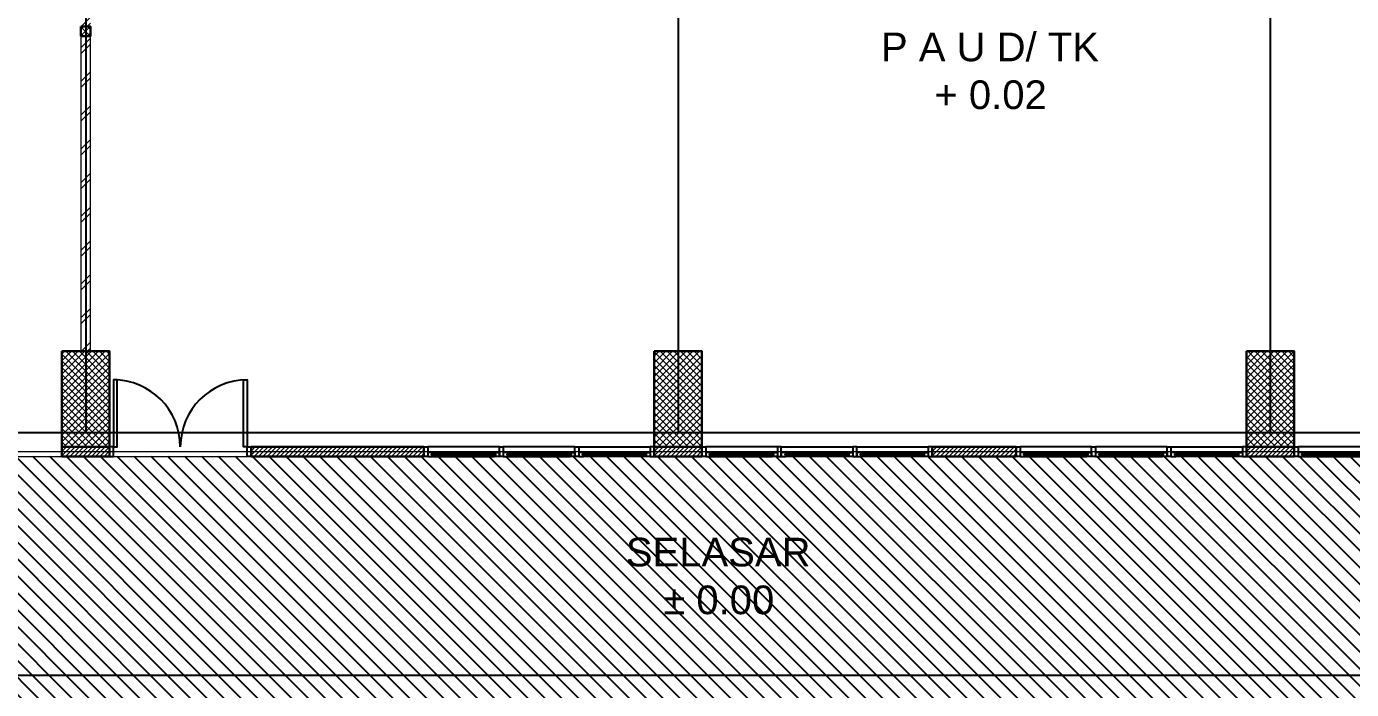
# Model space of a CAD drawing. Header units: inches. Extents: x -1 to 125, y -2 to 87.
# Drawn here: x 70.48 to 84.35, y 56.93 to 63.87 of the extents above; entities that cross this region are included whole.
import ezdxf

# ---------------------------------------------------------------- set-up
doc = ezdxf.new("R2010")
doc.units = ezdxf.units.IN
doc.header["$MEASUREMENT"] = 0
doc.layers.get('defpoints').update_dxf_attribs({"color": 1})
for name, color, linetype, lineweight in [('ars', 11, 'Continuous', 0), ('KOL', 1, 'Continuous', 30), ('KOLOM', 4, 'Continuous', 9), ('lan', 7, 'Continuous', 15), ('NOT', 7, 'Continuous', 20), ('tem', 5, 'Continuous', 20)]:
    doc.layers.add(name, color=color, linetype=linetype, lineweight=lineweight)
doc.layers.add('as', color=1, linetype='Continuous', plot=False)
doc.layers.add('Kusen', color=30, linetype='Continuous')
doc.layers.add('POLYLINE TPAK', color=4, linetype='Continuous', lineweight=20, plot=False)
doc.styles.get("Standard").update_dxf_attribs({"font": 'arial.ttf'})

# ---------------------------------------------------------------- blocks, each defined once
blk = doc.blocks.new('K 10.10')
at = {"layer": 'ars'}
h = blk.add_hatch(dxfattribs=at)
h.set_pattern_fill('_USER', color=256, scale=0.05, angle=45, double=1, pattern_type=0)
h.set_pattern_definition([(45, (0, 0), (-0.035355339, 0.035355339), []), (135, (0, 0), (-0.035355339, -0.035355339), [])])
h.paths.add_polyline_path([(1560.538, 1380.407), (1560.638, 1380.407), (1560.638, 1380.507), (1560.538, 1380.507)])
at = {"layer": 'KOL'}
blk.add_lwpolyline([(1560.538, 1380.407), (1560.638, 1380.407), (1560.638, 1380.507), (1560.538, 1380.507)], close=True, dxfattribs=at)
blk = doc.blocks.new('k2')
at = {"layer": 'ars'}
h = blk.add_hatch(dxfattribs=at)
h.set_pattern_fill('_USER', color=256, scale=0.05, angle=45, double=1, pattern_type=0)
h.set_pattern_definition([(45, (0, -5), (-0.03535534, 0.03535534), []), (135, (0, -5), (-0.03535534, -0.03535534), [])])
h.paths.add_polyline_path([(-0.25, -0.5), (0.25, -0.5), (0.25, 0.5), (-0.25, 0.5)])
at = {"layer": 'KOL'}
blk.add_lwpolyline([(-0.25, -0.5), (0.25, -0.5), (0.25, 0.5), (-0.25, 0.5)], close=True, dxfattribs=at)
blk = doc.blocks.new('BV 241')
at = {"layer": 'Kusen'}
for p, q in [((-0.415, 0), (-1.165, 0)), ((-1.115, 0.1), (-0.465, 0.1)), ((-0.465, 0.06), (-1.115, 0.06)), ((-0.375, 0), (0.375, 0)), ((0.325, 0.1), (-0.325, 0.1)), ((-0.325, 0.06), (0.325, 0.06)), ((1.115, 0.1), (0.465, 0.1)), ((0.465, 0.06), (1.115, 0.06)), ((0.415, 0), (1.165, 0))]:
    blk.add_line(p, q, dxfattribs=at)
for points in [[(-1.205, 0), (-1.165, 0), (-1.165, 0.1), (-1.205, 0.1)], [(-0.375, 0), (-0.415, 0), (-0.415, 0.1), (-0.375, 0.1)], [(0.415, 0), (0.375, 0), (0.375, 0.1), (0.415, 0.1)], [(1.205, 0), (1.165, 0), (1.165, 0.1), (1.205, 0.1)]]:
    blk.add_lwpolyline(points, close=True, dxfattribs=at)
for points in [[(-1.115, 0.0775), (-1.115, 0.06), (-1.165, 0.06), (-1.165, 0.1), (-1.115, 0.1), (-1.115, 0.0825), (-1.125, 0.0825), (-1.125, 0.0775), (-1.115, 0.0775)], [(-0.465, 0.0775), (-0.465, 0.06), (-0.415, 0.06), (-0.415, 0.1), (-0.465, 0.1), (-0.465, 0.0825), (-0.455, 0.0825), (-0.455, 0.0775), (-0.465, 0.0775)], [(-0.325, 0.0775), (-0.325, 0.06), (-0.375, 0.06), (-0.375, 0.1), (-0.325, 0.1), (-0.325, 0.0825), (-0.335, 0.0825), (-0.335, 0.0775), (-0.325, 0.0775)], [(0.325, 0.0775), (0.325, 0.06), (0.375, 0.06), (0.375, 0.1), (0.325, 0.1), (0.325, 0.0825), (0.335, 0.0825), (0.335, 0.0775), (0.325, 0.0775)], [(0.465, 0.0775), (0.465, 0.06), (0.415, 0.06), (0.415, 0.1), (0.465, 0.1), (0.465, 0.0825), (0.455, 0.0825), (0.455, 0.0775), (0.465, 0.0775)], [(1.115, 0.0775), (1.115, 0.06), (1.165, 0.06), (1.165, 0.1), (1.115, 0.1), (1.115, 0.0825), (1.125, 0.0825), (1.125, 0.0775), (1.115, 0.0775)]]:
    blk.add_lwpolyline(points, dxfattribs=at)
at = {"layer": 'Kusen', "color": 141}
for points in [[(-1.125, 0.0775), (-0.455, 0.0775), (-0.455, 0.0825), (-1.125, 0.0825)], [(0.335, 0.0775), (-0.335, 0.0775), (-0.335, 0.0825), (0.335, 0.0825)], [(1.125, 0.0775), (0.455, 0.0775), (0.455, 0.0825), (1.125, 0.0825)]]:
    blk.add_lwpolyline(points, close=True, dxfattribs=at)
blk = doc.blocks.new('P-70-DOBLE')
at = {"layer": 'Kusen'}
for points in [[(102.301, -17.94), (102.341, -17.94), (102.341, -18.04), (102.301, -18.04)], [(103.781, -17.94), (103.741, -17.94), (103.741, -18.04), (103.781, -18.04)], [(102.341, -18.04), (102.381, -18.04), (102.381, -18.74), (102.341, -18.74)], [(103.741, -18.04), (103.701, -18.04), (103.701, -18.74), (103.741, -18.74)]]:
    blk.add_lwpolyline(points, close=True, dxfattribs=at)
for centre, start, end in [((102.341, -18.04), 270, 360), ((103.741, -18.04), 180, 270)]:
    blk.add_arc(centre, 0.7, start, end, dxfattribs=at)
blk = doc.blocks.new('A-DAS')
at = {"layer": 'ars'}
h = blk.add_hatch(dxfattribs=at)
h.set_pattern_fill('TEMBOK', color=256, scale=0.25)
h.set_pattern_definition([(45, (-56.4, 6.77), (-0.1767767, 0.1767767), []), (45, (-56.3375, 6.77), (-0.1767767, 0.1767767), [])])
h.paths.add_polyline_path([(17.95, 49.8), (18.05, 49.8), (18.05, 53.1), (17.95, 53.1)])
h = blk.add_hatch(dxfattribs=at)
h.set_pattern_fill('TEMBOK', color=256, scale=0.25)
h.set_pattern_definition([(45, (-56.4, 8.67), (-0.1767767, 0.1767767), []), (45, (-56.3375, 8.67), (-0.1767767, 0.1767767), [])])
h.paths.add_polyline_path([(17.95, 46.4), (18.05, 46.4), (18.05, 49.7), (17.95, 49.7)])
h = blk.add_hatch(dxfattribs=at)
h.set_pattern_fill('ANSI31', color=256, scale=0.01, style=0)
h.set_pattern_definition([(45, (2.45, 45.3), (-0.02245064, 0.02245064), [])])
h.paths.add_polyline_path([(17.75, 45.3), (18.25, 45.3), (18.25, 45.4), (17.75, 45.4)])
h = blk.add_hatch(dxfattribs=at)
h.set_pattern_fill('ANSI31', color=256, scale=0.01, style=0)
h.set_pattern_definition([(45, (17.76, 45.3), (-0.02245064, 0.02245064), [])])
h.paths.add_polyline_path([(21.54, 45.3), (19.73, 45.3), (19.73, 45.4), (21.54, 45.4)])
h = blk.add_hatch(dxfattribs=at)
h.set_pattern_fill('ANSI31', color=256, scale=0.01, style=0)
h.set_pattern_definition([(45, (8.65, 45.3), (-0.02245064, 0.02245064), [])])
h.paths.add_polyline_path([(23.95, 45.3), (24.45, 45.3), (24.45, 45.4), (23.95, 45.4)])
h = blk.add_hatch(dxfattribs=at)
h.set_pattern_fill('ANSI31', color=256, scale=0.01, style=0)
h.set_pattern_definition([(45, (11.56, 45.3), (-0.02245064, 0.02245064), [])])
h.paths.add_polyline_path([(26.86, 45.3), (27.74, 45.3), (27.74, 45.4), (26.86, 45.4)])
h = blk.add_hatch(dxfattribs=at)
h.set_pattern_fill('ANSI31', color=256, scale=0.01, style=0)
h.set_pattern_definition([(45, (14.85, 45.3), (-0.02245064, 0.02245064), [])])
h.paths.add_polyline_path([(30.15, 45.3), (30.65, 45.3), (30.65, 45.4), (30.15, 45.4)])
at = {"layer": 'as'}
for p, q in [((18, 58.65), (18, 45.55)), ((24.2, 58.65), (24.2, 45.55)), ((30.4, 58.65), (30.4, 45.55)), ((-37.8, 45.55), (36.6, 45.55)), ((5.95, 43.01), (36.6, 43.01))]:
    blk.add_line(p, q, dxfattribs=at)
at = {"layer": 'KOL'}
for points in [[(17.75, 45.3), (18.25, 45.3), (18.25, 45.4), (17.75, 45.4)], [(21.54, 45.3), (19.73, 45.3), (19.73, 45.4), (21.54, 45.4)], [(23.95, 45.3), (24.45, 45.3), (24.45, 45.4), (23.95, 45.4)], [(26.86, 45.3), (27.74, 45.3), (27.74, 45.4), (26.86, 45.4)], [(30.15, 45.3), (30.65, 45.3), (30.65, 45.4), (30.15, 45.4)]]:
    blk.add_lwpolyline(points, close=True, dxfattribs=at)
at = {"layer": 'lan'}
blk.add_line((18.29, 45.3), (19.69, 45.3), dxfattribs=at)
at = {"layer": 'POLYLINE TPAK', "color": 3}
for points in [[(5.6, 45.35), (36.9, 45.35), (36.9, 58.85), (30.45, 58.85), (30.45, 60.75), (24.15, 60.75), (24.15, 58.85), (-25.35, 58.85)], [(6.1, 42.7), (6, 42.7), (6, 43.3), (5.65, 43.3), (5.65, 45.3), (36.95, 45.3), (36.95, 42.7), (6.1, 42.7)]]:
    blk.add_lwpolyline(points, dxfattribs=at)
at = {"layer": 'tem', "ltscale": 2}
blk.add_lwpolyline([(17.95, 46.4), (18.05, 46.4), (18.05, 49.7), (17.95, 49.7)], close=True, dxfattribs=at)
at = {"layer": 'KOL', "xscale": -1, "rotation": 180}
for p in [(18, 45.9), (24.2, 45.9), (30.4, 45.9)]:
    blk.add_blockref('k2', p, dxfattribs=at)
at = {"layer": 'KOLOM', "extrusion": (0, 0, -1), "zscale": -1, "rotation": 180}
blk.add_blockref('K 10.10', (1542.588, 1430.207), dxfattribs=at)
at = {"layer": 'Kusen', "rotation": 180}
for p in [(22.745, 45.4), (28.945, 45.4)]:
    blk.add_blockref('BV 241', p, dxfattribs=at)
at = {"layer": 'Kusen', "xscale": -1, "rotation": 180}
for p in [(25.655, 45.4), (31.855, 45.4)]:
    blk.add_blockref('BV 241', p, dxfattribs=at)
at = {"layer": 'lan', "color": 2, "rotation": 180}
blk.add_blockref('P-70-DOBLE', (122.031, 27.36), dxfattribs=at)

msp = doc.modelspace()

# ---------------------------------------------------------------- hatches: boundary and pattern name
at = {"layer": 'defpoints'}
h = msp.add_hatch(dxfattribs=at)
h.set_pattern_fill('ANSI31', color=256, style=0)
h.set_pattern_definition([(315, (0, 89.43239), (-0.08838835, -0.08838835), [])])
h.paths.add_polyline_path([(59.1023, 56.7662), (90.0523, 56.7662), (90.0523, 59.3662), (58.7523, 59.3662), (58.7523, 57.3662), (59.1023, 57.3662)])

# ---------------------------------------------------------------- block references
msp.add_blockref('A-DAS', (53.1023, 14.0662))

# ---------------------------------------------------------------- texts
at = {"layer": 'NOT', "char_height": 0.3, "attachment_point": 1}
for s, insert in [('\\pi0.20637;P A U D/ TK\\P\\pi0.76514;+ 0.02', (79.22073, 63.80226)), ('\\pi0.37622;SELASAR\\P\\pi0.7678;± 0.00', (76.37959, 58.51452))]:
    msp.add_mtext_dynamic_manual_height_columns(s, width=2.6617262, gutter_width=1, heights=[0], dxfattribs=dict(at, insert=insert))

doc.saveas('drawing.dxf')
